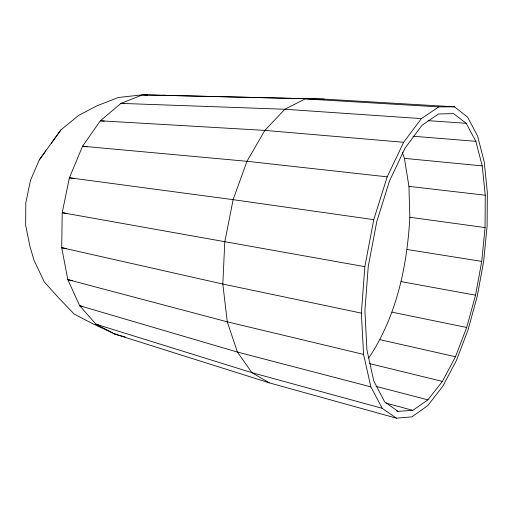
<?xml version="1.0" encoding="UTF-8"?>
<svg xmlns="http://www.w3.org/2000/svg" width="513" height="513" viewBox="0 0 513 513"><rect width="100%" height="100%" fill="white"/><g stroke="black" fill="none" stroke-linecap="round" stroke-linejoin="round"><path stroke-width="0.77" d="M485.054 227.567L485.26 195.209L482.207 165.891L475.827 141.319L466.195 123.293L453.575 113.629L438.519 113.95L421.923 125.371L405.052 148.116L389.45 181.115L376.715 221.847L368.244 266.523L364.916 310.679L366.93 349.988L373.804 381.031L384.57 401.724L397.992 411.349L412.818 410.336L427.925 399.839L442.392 381.409L455.493 356.734L466.676 327.467L475.538 295.187L481.745 261.393L485.054 227.567L409.823 217.268L408.944 186.373L404.417 158.363L402.372 152.489M396.376 418.159L382.249 408.335L370.867 386.86L363.557 354.4L361.37 313.129L364.839 266.677L373.765 219.654L387.2 176.85L403.648 142.287L421.385 118.612L438.782 106.89L454.512 106.826L467.644 117.169L477.635 136.163L484.221 161.89L487.35 192.471L487.106 226.15L483.656 261.309L477.205 296.424L468.01 329.994L456.397 360.492L442.783 386.289L427.714 405.661L411.926 416.845L396.376 418.159L269.261 382.845L115.079 334.168L92.859 323.78L74.18 314.071L58.533 297.726L44.304 281.945L33.941 260.123L29.946 246.311L25.65 225.425L25.81 202.815L30.479 180.364L39.238 159.979L45.747 150.88M368.77 357.959C396.446 316.643 407.194 266.305 409.823 217.268M51.281 143.294L60.861 129.943L78.611 115.406L97.412 105.601L118.4 97.483L142.511 94.841L324.171 99.118L454.512 106.826M39.238 159.979L60.861 129.943M324.171 99.118L142.511 94.841L120.94 103.376L100.336 120.799L82.561 146.231L69.402 177.78L62.214 212.69L61.714 247.702L67.806 279.611L79.669 305.716L95.963 324.197L115.079 334.168L125.108 336.906M438.782 106.89L305.164 98.9L284.862 109.256L264.849 130.392L246.984 161.306L233.12 199.666L224.784 241.963L222.822 284.042L227.272 321.831L237.404 352.059L251.915 372.662L269.261 382.845M163.333 95.142L171.297 95.649M142.511 94.841L147.295 95.149M421.385 118.612L284.862 109.256L120.94 103.376L124.127 103.607M428.143 120.651L466.195 123.293M115.079 334.168L117.426 334.341M412.946 136.227L475.827 141.319M403.648 142.287L264.849 130.392L100.336 120.799L104.319 121.158M404.417 158.363L482.207 165.891M387.2 176.85L246.984 161.306L82.561 146.231L87.319 146.776M408.944 186.373L485.26 195.209M373.765 219.654L233.12 199.666L69.402 177.78L74.161 178.466M407.149 249.504L481.745 261.393M66.953 213.523L62.214 212.69L364.839 266.677M401.121 281.618L475.538 295.187M391.983 312.167L466.676 327.467M66.408 248.677L61.714 247.702L222.822 284.042L361.37 313.129M380.075 339.702L455.493 356.734M72.468 280.707L67.806 279.611L227.272 321.831L363.557 354.4M369.706 363.64L442.392 381.409M82.766 306.511L79.669 305.716L237.404 352.059L370.867 386.86M376.144 386.404L427.925 399.839M98.278 324.819L95.963 324.197L251.915 372.662L382.249 408.335M385.943 403.096L412.818 410.336M396.446 410.926L397.992 411.349"/></g></svg>
